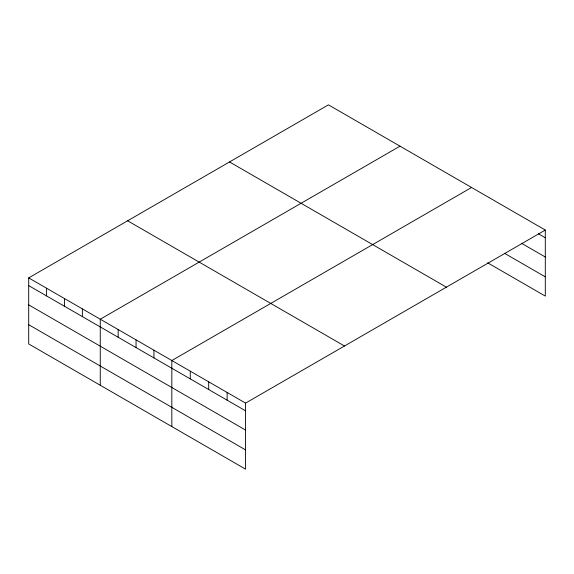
<?xml version="1.0" encoding="UTF-8"?>
<svg xmlns="http://www.w3.org/2000/svg" width="574" height="574" viewBox="0 0 574 574"><rect width="100%" height="100%" fill="white"/><g stroke="black" fill="none" stroke-linecap="round" stroke-linejoin="round"><path stroke-width="0.86" d="M487.692 262.842L545.3 296.105L545.3 230.059L328.436 104.848L28.7 277.895L28.7 343.941L245.564 469.152L245.564 403.106L28.7 277.895M399.999 146.169L100.263 319.216L100.263 385.262M471.563 187.483L171.834 360.537L171.834 426.582M245.564 403.106L545.3 230.059M538.39 233.776L545.3 237.765M521.493 243.268L545.3 257.016M504.589 253.349L545.3 276.855M229.521 161.954L446.385 287.165M127.615 220.789L344.479 346M28.7 285.608L245.564 410.819M28.7 304.859L245.564 430.07M28.7 324.69L245.564 449.901M227.132 392.465L227.132 400.171M208.699 381.818L208.699 389.531M190.267 371.177L190.267 378.89M153.94 350.205L153.94 357.918M136.052 339.873L136.052 347.586M118.158 329.548L118.158 337.254M82.376 308.884L82.376 316.597M64.482 298.559L64.482 306.265M46.594 288.227L46.594 295.94"/></g></svg>
